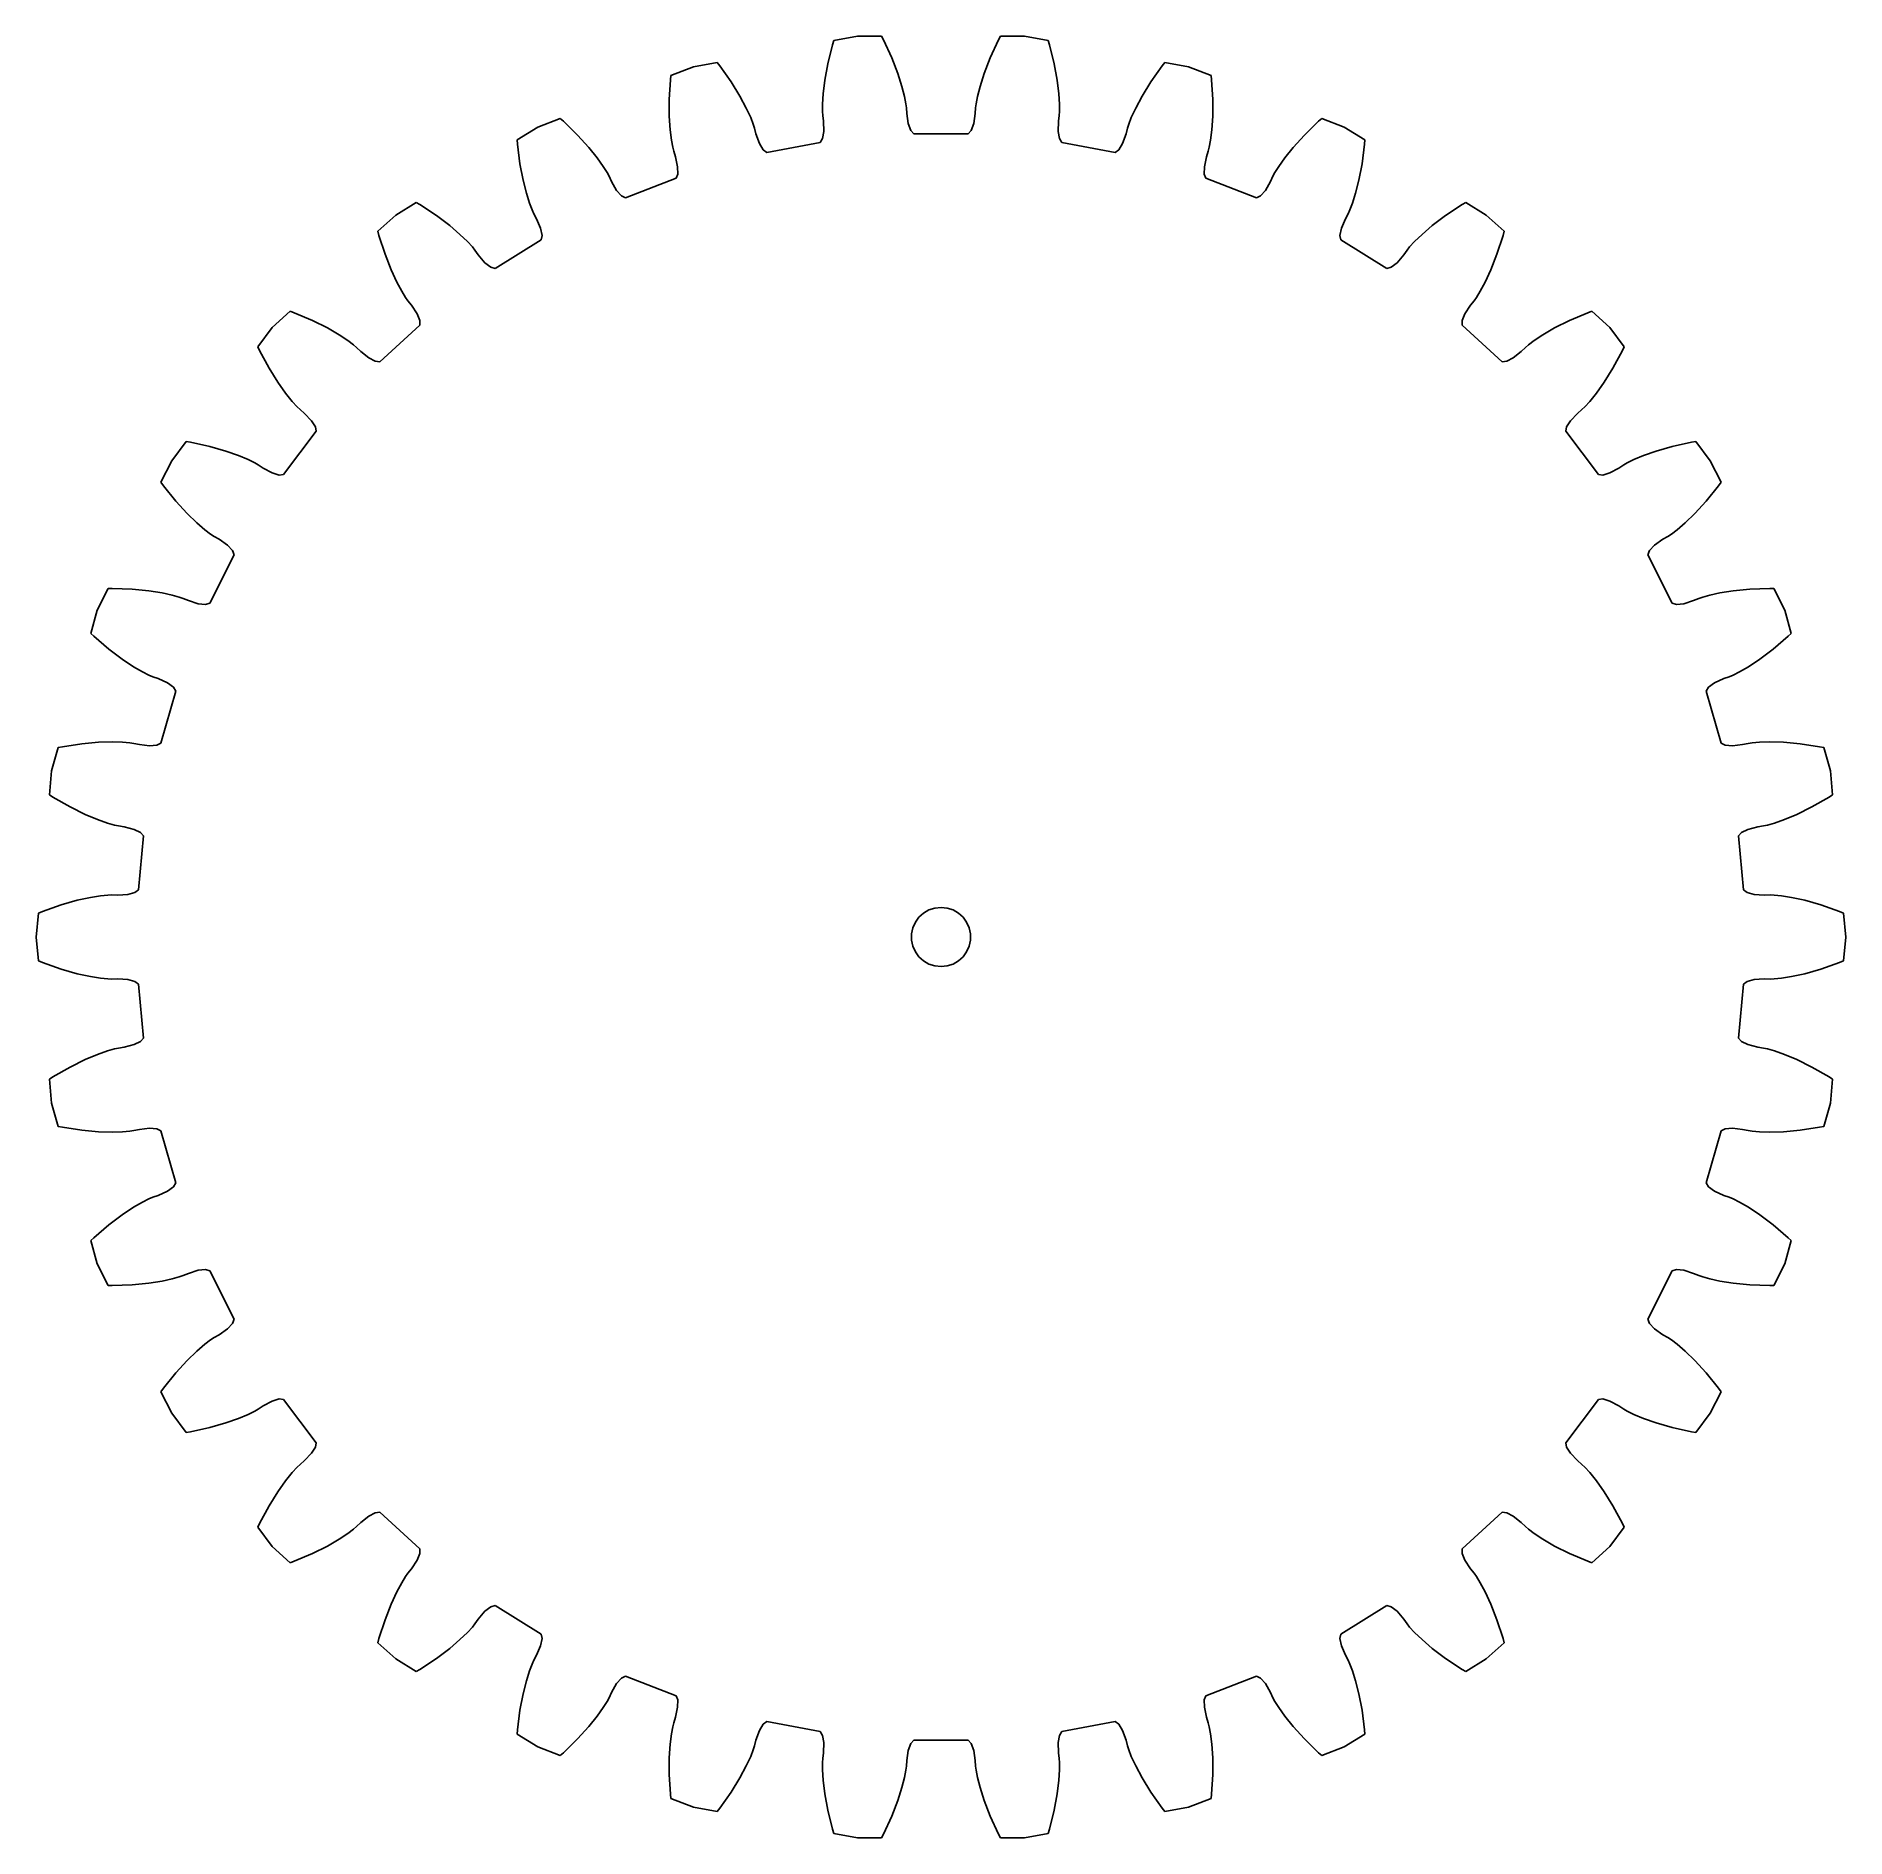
# Model space of a CAD drawing. Header units: metres. Extents: x -45.8 to 45.8, y -45.6 to 45.6.
import ezdxf

# ---------------------------------------------------------------- set-up
doc = ezdxf.new("R2010")
doc.units = ezdxf.units.M

msp = doc.modelspace()

# ---------------------------------------------------------------- linework, layer by layer
for p, q in [((-5.493, 45.211), (-5.737, 44.236)), ((-5.428, 45.417), (-5.493, 45.211)), ((-4.229, 45.641), (-5.428, 45.417)), ((-3.01, 45.641), (-4.229, 45.641)), ((-2.908, 45.451), (-3.01, 45.641)), ((-2.489, 44.537), (-2.908, 45.451)), ((2.908, 45.451), (2.489, 44.537)), ((3.01, 45.641), (2.908, 45.451)), ((4.229, 45.641), (3.01, 45.641)), ((5.428, 45.417), (4.229, 45.641)), ((5.493, 45.211), (5.428, 45.417)), ((5.737, 44.236), (5.493, 45.211)), ((-12.544, 44.087), (-13.681, 43.646)), ((-11.345, 44.311), (-12.544, 44.087)), ((-11.21, 44.142), (-11.345, 44.311)), ((-10.63, 43.321), (-11.21, 44.142)), ((-5.737, 44.236), (-5.892, 43.405)), ((-2.184, 43.748), (-2.489, 44.537)), ((2.489, 44.537), (2.184, 43.748)), ((5.892, 43.405), (5.737, 44.236)), ((11.21, 44.142), (10.63, 43.321)), ((11.345, 44.311), (11.21, 44.142)), ((12.544, 44.087), (11.345, 44.311)), ((13.681, 43.646), (12.544, 44.087)), ((-13.707, 43.432), (-13.768, 42.429)), ((-13.681, 43.646), (-13.707, 43.432)), ((-10.186, 42.602), (-10.63, 43.321)), ((-5.892, 43.405), (-5.975, 42.724)), ((-1.977, 43.094), (-2.184, 43.748)), ((-1.849, 42.583), (-1.977, 43.094)), ((1.977, 43.094), (1.849, 42.583)), ((2.184, 43.748), (1.977, 43.094)), ((5.975, 42.724), (5.892, 43.405)), ((10.63, 43.321), (10.186, 42.602)), ((13.707, 43.432), (13.681, 43.646)), ((13.768, 42.429), (13.707, 43.432)), ((-13.768, 42.429), (-13.767, 41.583)), ((-9.862, 41.997), (-10.186, 42.602)), ((-5.975, 42.724), (-6.007, 42.198)), ((-6.007, 42.198), (-6.007, 41.83)), ((-1.782, 42.222), (-1.849, 42.583)), ((-1.756, 42.015), (-1.782, 42.222)), ((1.782, 42.222), (1.756, 42.015)), ((1.849, 42.583), (1.782, 42.222)), ((6.007, 42.198), (5.975, 42.724)), ((6.007, 41.83), (6.007, 42.198)), ((10.186, 42.602), (9.862, 41.997)), ((13.767, 41.583), (13.768, 42.429)), ((-19.294, 41.472), (-20.431, 41.031)), ((-19.13, 41.331), (-19.294, 41.472)), ((-18.409, 40.631), (-19.13, 41.331)), ((-13.767, 41.583), (-13.724, 40.898)), ((-9.642, 41.518), (-9.862, 41.997)), ((-9.51, 41.176), (-9.642, 41.518)), ((-6.007, 41.83), (-5.994, 41.623)), ((-5.994, 41.623), (-5.958, 41.333)), ((-5.958, 41.333), (-5.943, 40.813)), ((-1.739, 41.724), (-1.756, 42.015)), ((-1.657, 41.21), (-1.739, 41.724)), ((1.739, 41.724), (1.657, 41.21)), ((1.756, 42.015), (1.739, 41.724)), ((5.943, 40.813), (5.958, 41.333)), ((5.958, 41.333), (5.994, 41.623)), ((5.994, 41.623), (6.007, 41.83)), ((9.642, 41.518), (9.51, 41.176)), ((9.862, 41.997), (9.642, 41.518)), ((13.724, 40.898), (13.767, 41.583)), ((19.13, 41.331), (18.409, 40.631)), ((19.294, 41.472), (19.13, 41.331)), ((20.431, 41.031), (19.294, 41.472)), ((-20.431, 41.031), (-21.468, 40.389)), ((-21.468, 40.389), (-21.454, 40.174)), ((-17.84, 40.005), (-18.409, 40.631)), ((-13.724, 40.898), (-13.659, 40.375)), ((-13.659, 40.375), (-13.591, 40.014)), ((-9.447, 40.977), (-9.51, 41.176)), ((-9.376, 40.694), (-9.447, 40.977)), ((-9.201, 40.203), (-9.376, 40.694)), ((-6.005, 40.451), (-6.125, 40.254)), ((-5.943, 40.813), (-6.005, 40.451)), ((-1.53, 40.865), (-1.657, 41.21)), ((-1.376, 40.694), (-1.53, 40.865)), ((1.376, 40.694), (-1.376, 40.694)), ((1.53, 40.865), (1.376, 40.694)), ((1.657, 41.21), (1.53, 40.865)), ((6.005, 40.451), (5.943, 40.813)), ((6.125, 40.254), (6.005, 40.451)), ((9.376, 40.694), (9.201, 40.203)), ((9.447, 40.977), (9.376, 40.694)), ((9.51, 41.176), (9.447, 40.977)), ((13.591, 40.014), (13.659, 40.375)), ((13.659, 40.375), (13.724, 40.898)), ((18.409, 40.631), (17.84, 40.005)), ((21.468, 40.389), (20.431, 41.031)), ((21.454, 40.174), (21.468, 40.389)), ((-21.454, 40.174), (-21.33, 39.176)), ((-17.411, 39.47), (-17.84, 40.005)), ((-17.107, 39.04), (-17.411, 39.47)), ((-13.591, 40.014), (-13.54, 39.813)), ((-13.54, 39.813), (-13.451, 39.534)), ((-13.451, 39.534), (-13.341, 39.026)), ((-9.013, 39.888), (-9.201, 40.203)), ((-8.83, 39.748), (-9.013, 39.888)), ((-6.125, 40.254), (-8.83, 39.748)), ((8.83, 39.748), (6.125, 40.254)), ((9.013, 39.888), (8.83, 39.748)), ((9.201, 40.203), (9.013, 39.888)), ((13.341, 39.026), (13.451, 39.534)), ((13.451, 39.534), (13.54, 39.813)), ((13.54, 39.813), (13.591, 40.014)), ((17.411, 39.47), (17.107, 39.04)), ((17.84, 40.005), (17.411, 39.47)), ((21.33, 39.176), (21.454, 40.174)), ((-21.33, 39.176), (-21.174, 38.345)), ((-16.914, 38.727), (-17.107, 39.04)), ((-16.815, 38.544), (-16.914, 38.727)), ((-16.694, 38.278), (-16.815, 38.544)), ((-13.336, 38.658), (-13.417, 38.443)), ((-13.341, 39.026), (-13.336, 38.658)), ((13.336, 38.658), (13.341, 39.026)), ((13.417, 38.443), (13.336, 38.658)), ((16.815, 38.544), (16.694, 38.278)), ((16.914, 38.727), (16.815, 38.544)), ((17.107, 39.04), (16.914, 38.727)), ((21.174, 38.345), (21.33, 39.176)), ((-21.174, 38.345), (-21.005, 37.68)), ((-21.005, 37.68), (-20.845, 37.178)), ((-16.432, 37.828), (-16.694, 38.278)), ((-16.189, 37.553), (-16.432, 37.828)), ((-13.417, 38.443), (-15.983, 37.449)), ((15.983, 37.449), (13.417, 38.443)), ((16.432, 37.828), (16.189, 37.553)), ((16.694, 38.278), (16.432, 37.828)), ((20.845, 37.178), (21.005, 37.68)), ((21.005, 37.68), (21.174, 38.345)), ((-26.586, 37.22), (-27.623, 36.578)), ((-26.399, 37.112), (-26.586, 37.22)), ((-25.562, 36.556), (-26.399, 37.112)), ((-20.845, 37.178), (-20.712, 36.836)), ((-20.712, 36.836), (-20.625, 36.647)), ((-15.983, 37.449), (-16.189, 37.553)), ((16.189, 37.553), (15.983, 37.449)), ((20.625, 36.647), (20.712, 36.836)), ((20.712, 36.836), (20.845, 37.178)), ((26.399, 37.112), (25.562, 36.556)), ((26.586, 37.22), (26.399, 37.112)), ((27.623, 36.578), (26.586, 37.22)), ((-27.623, 36.578), (-28.524, 35.757)), ((-28.524, 35.757), (-28.471, 35.547)), ((-24.887, 36.046), (-25.562, 36.556)), ((-24.367, 35.599), (-24.887, 36.046)), ((-20.625, 36.647), (-20.486, 36.389)), ((-20.486, 36.389), (-20.285, 35.91)), ((-20.285, 35.91), (-20.212, 35.55)), ((20.212, 35.55), (20.285, 35.91)), ((20.285, 35.91), (20.486, 36.389)), ((20.486, 36.389), (20.625, 36.647)), ((24.887, 36.046), (24.367, 35.599)), ((25.562, 36.556), (24.887, 36.046)), ((28.524, 35.757), (27.623, 36.578)), ((28.471, 35.547), (28.524, 35.757)), ((-28.471, 35.547), (-28.165, 34.59)), ((-23.989, 35.232), (-24.367, 35.599)), ((-23.742, 34.96), (-23.989, 35.232)), ((-23.612, 34.798), (-23.742, 34.96)), ((-20.253, 35.323), (-22.592, 33.874)), ((-20.212, 35.55), (-20.253, 35.323)), ((20.253, 35.323), (20.212, 35.55)), ((22.592, 33.874), (20.253, 35.323)), ((23.742, 34.96), (23.612, 34.798)), ((23.989, 35.232), (23.742, 34.96)), ((24.367, 35.599), (23.989, 35.232)), ((28.165, 34.59), (28.471, 35.547)), ((-28.165, 34.59), (-27.859, 33.802)), ((-23.443, 34.559), (-23.612, 34.798)), ((-23.103, 34.165), (-23.443, 34.559)), ((-22.813, 33.939), (-23.103, 34.165)), ((-22.592, 33.874), (-22.813, 33.939)), ((22.813, 33.939), (22.592, 33.874)), ((23.103, 34.165), (22.813, 33.939)), ((23.443, 34.559), (23.103, 34.165)), ((23.612, 34.798), (23.443, 34.559)), ((27.859, 33.802), (28.165, 34.59)), ((-27.859, 33.802), (-27.571, 33.179)), ((-27.571, 33.179), (-27.322, 32.715)), ((27.322, 32.715), (27.571, 33.179)), ((27.571, 33.179), (27.859, 33.802)), ((-27.322, 32.715), (-27.128, 32.403)), ((-27.128, 32.403), (-27.008, 32.233)), ((-27.008, 32.233), (-26.824, 32.005)), ((26.824, 32.005), (27.008, 32.233)), ((27.008, 32.233), (27.128, 32.403)), ((27.128, 32.403), (27.322, 32.715)), ((-32.973, 31.701), (-33.874, 30.88)), ((-32.769, 31.629), (-32.973, 31.701)), ((-31.844, 31.237), (-32.769, 31.629)), ((-31.087, 30.859), (-31.844, 31.237)), ((-26.824, 32.005), (-26.538, 31.571)), ((-26.538, 31.571), (-26.4, 31.23)), ((-26.4, 31.23), (-26.398, 31)), ((26.398, 31), (26.4, 31.23)), ((26.4, 31.23), (26.538, 31.571)), ((26.538, 31.571), (26.824, 32.005)), ((31.844, 31.237), (31.087, 30.859)), ((32.769, 31.629), (31.844, 31.237)), ((32.973, 31.701), (32.769, 31.629)), ((33.874, 30.88), (32.973, 31.701)), ((-33.874, 30.88), (-34.609, 29.907)), ((-30.493, 30.515), (-31.087, 30.859)), ((-30.054, 30.224), (-30.493, 30.515)), ((-26.398, 31), (-28.432, 29.146)), ((28.432, 29.146), (26.398, 31)), ((30.493, 30.515), (30.054, 30.224)), ((31.087, 30.859), (30.493, 30.515)), ((34.609, 29.907), (33.874, 30.88)), ((-34.609, 29.907), (-34.518, 29.711)), ((-34.518, 29.711), (-34.042, 28.826)), ((-29.761, 30.002), (-30.054, 30.224)), ((-29.604, 29.867), (-29.761, 30.002)), ((-29.394, 29.663), (-29.604, 29.867)), ((-28.988, 29.338), (-29.394, 29.663)), ((-28.661, 29.169), (-28.988, 29.338)), ((28.988, 29.338), (28.661, 29.169)), ((29.394, 29.663), (28.988, 29.338)), ((29.604, 29.867), (29.394, 29.663)), ((29.761, 30.002), (29.604, 29.867)), ((30.054, 30.224), (29.761, 30.002)), ((34.042, 28.826), (34.518, 29.711)), ((34.518, 29.711), (34.609, 29.907)), ((-34.042, 28.826), (-33.596, 28.107)), ((-28.432, 29.146), (-28.661, 29.169)), ((28.661, 29.169), (28.432, 29.146)), ((33.596, 28.107), (34.042, 28.826)), ((-33.596, 28.107), (-33.199, 27.547)), ((-33.199, 27.547), (-32.868, 27.137)), ((32.868, 27.137), (33.199, 27.547)), ((33.199, 27.547), (33.596, 28.107)), ((-32.868, 27.137), (-32.62, 26.866)), ((-32.62, 26.866), (-32.471, 26.722)), ((-32.471, 26.722), (-32.248, 26.532)), ((32.248, 26.532), (32.471, 26.722)), ((32.471, 26.722), (32.62, 26.866)), ((32.62, 26.866), (32.868, 27.137)), ((-32.248, 26.532), (-31.887, 26.157)), ((-31.887, 26.157), (-31.689, 25.847)), ((-31.689, 25.847), (-31.645, 25.621)), ((31.645, 25.621), (31.689, 25.847)), ((31.689, 25.847), (31.887, 26.157)), ((31.887, 26.157), (32.248, 26.532)), ((-38.236, 25.103), (-38.971, 24.13)), ((-38.023, 25.07), (-38.236, 25.103)), ((-37.041, 24.854), (-38.023, 25.07)), ((-36.228, 24.621), (-37.041, 24.854)), ((-31.645, 25.621), (-33.303, 23.426)), ((33.303, 23.426), (31.645, 25.621)), ((37.041, 24.854), (36.228, 24.621)), ((38.023, 25.07), (37.041, 24.854)), ((38.236, 25.103), (38.023, 25.07)), ((38.971, 24.13), (38.236, 25.103)), ((-38.971, 24.13), (-39.515, 23.038)), ((-35.581, 24.393), (-36.228, 24.621)), ((-35.096, 24.187), (-35.581, 24.393)), ((-34.767, 24.023), (-35.096, 24.187)), ((-34.587, 23.918), (-34.767, 24.023)), ((-34.344, 23.757), (-34.587, 23.918)), ((34.587, 23.918), (34.344, 23.757)), ((34.767, 24.023), (34.587, 23.918)), ((35.096, 24.187), (34.767, 24.023)), ((35.581, 24.393), (35.096, 24.187)), ((36.228, 24.621), (35.581, 24.393)), ((39.515, 23.038), (38.971, 24.13)), ((-39.515, 23.038), (-39.39, 22.862)), ((-33.885, 23.512), (-34.344, 23.757)), ((-33.533, 23.406), (-33.885, 23.512)), ((-33.303, 23.426), (-33.533, 23.406)), ((33.533, 23.406), (33.303, 23.426)), ((33.885, 23.512), (33.533, 23.406)), ((34.344, 23.757), (33.885, 23.512)), ((39.39, 22.862), (39.515, 23.038)), ((-39.39, 22.862), (-38.759, 22.08)), ((-38.759, 22.08), (-38.188, 21.455)), ((38.188, 21.455), (38.759, 22.08)), ((38.759, 22.08), (39.39, 22.862)), ((-38.188, 21.455), (-37.695, 20.978)), ((37.695, 20.978), (38.188, 21.455)), ((-37.695, 20.978), (-37.295, 20.636)), ((-37.295, 20.636), (-37.001, 20.415)), ((-37.001, 20.415), (-36.828, 20.3)), ((-36.828, 20.3), (-36.574, 20.154)), ((36.574, 20.154), (36.828, 20.3)), ((36.828, 20.3), (37.001, 20.415)), ((37.001, 20.415), (37.295, 20.636)), ((37.295, 20.636), (37.695, 20.978)), ((-35.814, 19.37), (-37.041, 16.907)), ((-36.574, 20.154), (-36.151, 19.852)), ((-36.151, 19.852), (-35.899, 19.584)), ((-35.899, 19.584), (-35.814, 19.37)), ((35.814, 19.37), (35.899, 19.584)), ((37.041, 16.907), (35.814, 19.37)), ((35.899, 19.584), (36.151, 19.852)), ((36.151, 19.852), (36.574, 20.154)), ((-42.198, 17.65), (-42.741, 16.558)), ((-41.982, 17.656), (-42.198, 17.65)), ((-40.977, 17.624), (-41.982, 17.656)), ((-40.135, 17.545), (-40.977, 17.624)), ((-39.457, 17.439), (-40.135, 17.545)), ((-38.943, 17.326), (-39.457, 17.439)), ((39.457, 17.439), (38.943, 17.326)), ((40.135, 17.545), (39.457, 17.439)), ((40.977, 17.624), (40.135, 17.545)), ((41.982, 17.656), (40.977, 17.624)), ((42.198, 17.65), (41.982, 17.656)), ((42.741, 16.558), (42.198, 17.65)), ((-42.741, 16.558), (-43.075, 15.385)), ((-38.59, 17.225), (-38.943, 17.326)), ((-38.394, 17.156), (-38.59, 17.225)), ((-38.124, 17.041), (-38.394, 17.156)), ((-37.628, 16.885), (-38.124, 17.041)), ((-37.263, 16.846), (-37.628, 16.885)), ((-37.041, 16.907), (-37.263, 16.846)), ((37.263, 16.846), (37.041, 16.907)), ((37.628, 16.885), (37.263, 16.846)), ((38.124, 17.041), (37.628, 16.885)), ((38.394, 17.156), (38.124, 17.041)), ((38.59, 17.225), (38.394, 17.156)), ((38.943, 17.326), (38.59, 17.225)), ((43.075, 15.385), (42.741, 16.558)), ((-43.075, 15.385), (-42.92, 15.235)), ((-42.92, 15.235), (-42.156, 14.582)), ((42.156, 14.582), (42.92, 15.235)), ((42.92, 15.235), (43.075, 15.385)), ((-42.156, 14.582), (-41.48, 14.073)), ((-41.48, 14.073), (-40.908, 13.695)), ((40.908, 13.695), (41.48, 14.073)), ((41.48, 14.073), (42.156, 14.582)), ((-40.908, 13.695), (-40.452, 13.432)), ((-40.452, 13.432), (-40.123, 13.268)), ((-40.123, 13.268), (-39.931, 13.187)), ((-39.931, 13.187), (-39.655, 13.09)), ((-39.655, 13.09), (-39.183, 12.872)), ((-39.183, 12.872), (-38.887, 12.655)), ((38.887, 12.655), (39.183, 12.872)), ((39.183, 12.872), (39.655, 13.09)), ((39.655, 13.09), (39.931, 13.187)), ((39.931, 13.187), (40.123, 13.268)), ((40.123, 13.268), (40.452, 13.432)), ((40.452, 13.432), (40.908, 13.695)), ((-38.764, 12.46), (-39.517, 9.813)), ((-38.887, 12.655), (-38.764, 12.46)), ((38.764, 12.46), (38.887, 12.655)), ((39.517, 9.813), (38.764, 12.46)), ((-44.722, 9.595), (-45.056, 8.422)), ((-44.511, 9.641), (-44.722, 9.595)), ((-43.518, 9.794), (-44.511, 9.641)), ((-42.676, 9.872), (-43.518, 9.794)), ((-41.99, 9.892), (-42.676, 9.872)), ((-41.463, 9.875), (-41.99, 9.892)), ((-41.098, 9.841), (-41.463, 9.875)), ((-40.892, 9.809), (-41.098, 9.841)), ((-40.607, 9.746), (-40.892, 9.809)), ((-40.09, 9.683), (-40.607, 9.746)), ((-39.724, 9.712), (-40.09, 9.683)), ((-39.517, 9.813), (-39.724, 9.712)), ((39.724, 9.712), (39.517, 9.813)), ((40.09, 9.683), (39.724, 9.712)), ((40.607, 9.746), (40.09, 9.683)), ((40.892, 9.809), (40.607, 9.746)), ((41.098, 9.841), (40.892, 9.809)), ((41.463, 9.875), (41.098, 9.841)), ((41.99, 9.892), (41.463, 9.875)), ((42.676, 9.872), (41.99, 9.892)), ((43.518, 9.794), (42.676, 9.872)), ((44.511, 9.641), (43.518, 9.794)), ((44.722, 9.595), (44.511, 9.641)), ((45.056, 8.422), (44.722, 9.595)), ((-45.056, 8.422), (-45.169, 7.208)), ((45.169, 7.208), (45.056, 8.422)), ((-45.169, 7.208), (-44.988, 7.089)), ((-44.988, 7.089), (-44.117, 6.587)), ((-44.117, 6.587), (-43.36, 6.211)), ((43.36, 6.211), (44.117, 6.587)), ((44.117, 6.587), (44.988, 7.089)), ((44.988, 7.089), (45.169, 7.208)), ((-43.36, 6.211), (-42.728, 5.945)), ((-42.728, 5.945), (-42.231, 5.77)), ((-42.231, 5.77), (-41.877, 5.67)), ((-41.877, 5.67), (-41.674, 5.626)), ((-41.674, 5.626), (-41.385, 5.581)), ((-41.385, 5.581), (-40.881, 5.453)), ((40.881, 5.453), (41.385, 5.581)), ((41.385, 5.581), (41.674, 5.626)), ((41.674, 5.626), (41.877, 5.67)), ((41.877, 5.67), (42.231, 5.77)), ((42.231, 5.77), (42.728, 5.945)), ((42.728, 5.945), (43.36, 6.211)), ((-40.881, 5.453), (-40.55, 5.294)), ((-40.393, 5.125), (-40.647, 2.385)), ((-40.55, 5.294), (-40.393, 5.125)), ((40.393, 5.125), (40.55, 5.294)), ((40.647, 2.385), (40.393, 5.125)), ((40.55, 5.294), (40.881, 5.453)), ((-43.763, 1.862), (-44.577, 1.631)), ((-43.093, 2.008), (-43.763, 1.862)), ((-42.572, 2.088), (-43.093, 2.008)), ((-42.206, 2.122), (-42.572, 2.088)), ((-41.998, 2.128), (-42.206, 2.122)), ((-41.706, 2.119), (-41.998, 2.128)), ((-41.187, 2.152), (-41.706, 2.119)), ((-40.832, 2.248), (-41.187, 2.152)), ((-40.647, 2.385), (-40.832, 2.248)), ((40.832, 2.248), (40.647, 2.385)), ((41.187, 2.152), (40.832, 2.248)), ((41.706, 2.119), (41.187, 2.152)), ((41.998, 2.128), (41.706, 2.119)), ((42.206, 2.122), (41.998, 2.128)), ((42.572, 2.088), (42.206, 2.122)), ((43.093, 2.008), (42.572, 2.088)), ((43.763, 1.862), (43.093, 2.008)), ((44.577, 1.631), (43.763, 1.862)), ((-45.724, 1.214), (-45.837, 0)), ((-45.525, 1.298), (-45.724, 1.214)), ((-44.577, 1.631), (-45.525, 1.298)), ((-1.299, 0.75), (-1.115, 1.004)), ((-1.115, 1.004), (-0.882, 1.214)), ((-0.882, 1.214), (-0.61, 1.37)), ((-0.61, 1.37), (-0.312, 1.467)), ((-0.312, 1.467), (0, 1.5)), ((0, 1.5), (0.312, 1.467)), ((0.312, 1.467), (0.61, 1.37)), ((0.61, 1.37), (0.882, 1.214)), ((0.882, 1.214), (1.115, 1.004)), ((1.115, 1.004), (1.299, 0.75)), ((45.525, 1.298), (44.577, 1.631)), ((45.724, 1.214), (45.525, 1.298)), ((45.837, 0), (45.724, 1.214)), ((-1.492, 0.157), (-1.427, 0.464)), ((-1.492, -0.157), (-1.492, 0.157)), ((-1.427, 0.464), (-1.299, 0.75)), ((1.299, 0.75), (1.427, 0.464)), ((1.427, 0.464), (1.492, 0.157)), ((1.492, 0.157), (1.492, -0.157)), ((-45.837, 0), (-45.724, -1.214)), ((-1.427, -0.464), (-1.492, -0.157)), ((-1.299, -0.75), (-1.427, -0.464)), ((-1.115, -1.004), (-1.299, -0.75)), ((1.299, -0.75), (1.115, -1.004)), ((1.427, -0.464), (1.299, -0.75)), ((1.492, -0.157), (1.427, -0.464)), ((45.724, -1.214), (45.837, 0)), ((-45.724, -1.214), (-45.525, -1.298)), ((-45.525, -1.298), (-44.577, -1.631)), ((-44.577, -1.631), (-43.763, -1.862)), ((-0.882, -1.214), (-1.115, -1.004)), ((-0.61, -1.37), (-0.882, -1.214)), ((-0.312, -1.467), (-0.61, -1.37)), ((0, -1.5), (-0.312, -1.467)), ((0.312, -1.467), (0, -1.5)), ((0.61, -1.37), (0.312, -1.467)), ((0.882, -1.214), (0.61, -1.37)), ((1.115, -1.004), (0.882, -1.214)), ((43.763, -1.862), (44.577, -1.631)), ((44.577, -1.631), (45.525, -1.298)), ((45.525, -1.298), (45.724, -1.214)), ((-43.763, -1.862), (-43.093, -2.008)), ((-43.093, -2.008), (-42.572, -2.088)), ((-42.572, -2.088), (-42.206, -2.122)), ((-42.206, -2.122), (-41.998, -2.128)), ((-41.998, -2.128), (-41.706, -2.119)), ((-41.706, -2.119), (-41.187, -2.152)), ((-41.187, -2.152), (-40.832, -2.248)), ((-40.832, -2.248), (-40.647, -2.385)), ((-40.647, -2.385), (-40.393, -5.125)), ((40.393, -5.125), (40.647, -2.385)), ((40.647, -2.385), (40.832, -2.248)), ((40.832, -2.248), (41.187, -2.152)), ((41.187, -2.152), (41.706, -2.119)), ((41.706, -2.119), (41.998, -2.128)), ((41.998, -2.128), (42.206, -2.122)), ((42.206, -2.122), (42.572, -2.088)), ((42.572, -2.088), (43.093, -2.008)), ((43.093, -2.008), (43.763, -1.862)), ((-40.881, -5.453), (-41.385, -5.581)), ((-40.55, -5.294), (-40.881, -5.453)), ((-40.393, -5.125), (-40.55, -5.294)), ((40.55, -5.294), (40.393, -5.125)), ((40.881, -5.453), (40.55, -5.294)), ((41.385, -5.581), (40.881, -5.453)), ((-43.36, -6.211), (-44.117, -6.587)), ((-42.728, -5.945), (-43.36, -6.211)), ((-42.231, -5.77), (-42.728, -5.945)), ((-41.877, -5.67), (-42.231, -5.77)), ((-41.674, -5.626), (-41.877, -5.67)), ((-41.385, -5.581), (-41.674, -5.626)), ((41.674, -5.626), (41.385, -5.581)), ((41.877, -5.67), (41.674, -5.626)), ((42.231, -5.77), (41.877, -5.67)), ((42.728, -5.945), (42.231, -5.77)), ((43.36, -6.211), (42.728, -5.945)), ((44.117, -6.587), (43.36, -6.211)), ((-44.988, -7.089), (-45.169, -7.208)), ((-45.169, -7.208), (-45.056, -8.422)), ((-44.117, -6.587), (-44.988, -7.089)), ((44.988, -7.089), (44.117, -6.587)), ((45.169, -7.208), (44.988, -7.089)), ((45.056, -8.422), (45.169, -7.208)), ((-45.056, -8.422), (-44.722, -9.595)), ((44.722, -9.595), (45.056, -8.422)), ((-44.722, -9.595), (-44.511, -9.641)), ((-44.511, -9.641), (-43.518, -9.794)), ((-43.518, -9.794), (-42.676, -9.872)), ((-42.676, -9.872), (-41.99, -9.892)), ((-41.99, -9.892), (-41.463, -9.875)), ((-41.463, -9.875), (-41.098, -9.841)), ((-41.098, -9.841), (-40.892, -9.809)), ((-40.892, -9.809), (-40.607, -9.746)), ((-40.607, -9.746), (-40.09, -9.683)), ((-40.09, -9.683), (-39.724, -9.712)), ((-39.724, -9.712), (-39.517, -9.813)), ((-39.517, -9.813), (-38.764, -12.46)), ((38.764, -12.46), (39.517, -9.813)), ((39.517, -9.813), (39.724, -9.712)), ((39.724, -9.712), (40.09, -9.683)), ((40.09, -9.683), (40.607, -9.746)), ((40.607, -9.746), (40.892, -9.809)), ((40.892, -9.809), (41.098, -9.841)), ((41.098, -9.841), (41.463, -9.875)), ((41.463, -9.875), (41.99, -9.892)), ((41.99, -9.892), (42.676, -9.872)), ((42.676, -9.872), (43.518, -9.794)), ((43.518, -9.794), (44.511, -9.641)), ((44.511, -9.641), (44.722, -9.595)), ((-38.887, -12.655), (-39.183, -12.872)), ((-38.764, -12.46), (-38.887, -12.655)), ((38.887, -12.655), (38.764, -12.46)), ((39.183, -12.872), (38.887, -12.655)), ((-40.908, -13.695), (-41.48, -14.073)), ((-40.452, -13.432), (-40.908, -13.695)), ((-40.123, -13.268), (-40.452, -13.432)), ((-39.931, -13.187), (-40.123, -13.268)), ((-39.655, -13.09), (-39.931, -13.187)), ((-39.183, -12.872), (-39.655, -13.09)), ((39.655, -13.09), (39.183, -12.872)), ((39.931, -13.187), (39.655, -13.09)), ((40.123, -13.268), (39.931, -13.187)), ((40.452, -13.432), (40.123, -13.268)), ((40.908, -13.695), (40.452, -13.432)), ((41.48, -14.073), (40.908, -13.695)), ((-42.156, -14.582), (-42.92, -15.235)), ((-41.48, -14.073), (-42.156, -14.582)), ((42.156, -14.582), (41.48, -14.073)), ((42.92, -15.235), (42.156, -14.582)), ((-42.92, -15.235), (-43.075, -15.385)), ((-43.075, -15.385), (-42.741, -16.558)), ((42.741, -16.558), (43.075, -15.385)), ((43.075, -15.385), (42.92, -15.235)), ((-42.741, -16.558), (-42.198, -17.65)), ((-39.457, -17.439), (-38.943, -17.326)), ((-38.943, -17.326), (-38.59, -17.225)), ((-38.59, -17.225), (-38.394, -17.156)), ((-38.394, -17.156), (-38.124, -17.041)), ((-38.124, -17.041), (-37.628, -16.885)), ((-37.628, -16.885), (-37.263, -16.846)), ((-37.263, -16.846), (-37.041, -16.907)), ((-37.041, -16.907), (-35.814, -19.37)), ((35.814, -19.37), (37.041, -16.907)), ((37.041, -16.907), (37.263, -16.846)), ((37.263, -16.846), (37.628, -16.885)), ((37.628, -16.885), (38.124, -17.041)), ((38.124, -17.041), (38.394, -17.156)), ((38.394, -17.156), (38.59, -17.225)), ((38.59, -17.225), (38.943, -17.326)), ((38.943, -17.326), (39.457, -17.439)), ((42.198, -17.65), (42.741, -16.558)), ((-42.198, -17.65), (-41.982, -17.656)), ((-41.982, -17.656), (-40.977, -17.624)), ((-40.977, -17.624), (-40.135, -17.545)), ((-40.135, -17.545), (-39.457, -17.439)), ((39.457, -17.439), (40.135, -17.545)), ((40.135, -17.545), (40.977, -17.624)), ((40.977, -17.624), (41.982, -17.656)), ((41.982, -17.656), (42.198, -17.65)), ((-36.574, -20.154), (-36.828, -20.3)), ((-36.151, -19.852), (-36.574, -20.154)), ((-35.899, -19.584), (-36.151, -19.852)), ((-35.814, -19.37), (-35.899, -19.584)), ((35.899, -19.584), (35.814, -19.37)), ((36.151, -19.852), (35.899, -19.584)), ((36.574, -20.154), (36.151, -19.852)), ((36.828, -20.3), (36.574, -20.154)), ((-37.695, -20.978), (-38.188, -21.455)), ((-37.295, -20.636), (-37.695, -20.978)), ((-37.001, -20.415), (-37.295, -20.636)), ((-36.828, -20.3), (-37.001, -20.415)), ((37.001, -20.415), (36.828, -20.3)), ((37.295, -20.636), (37.001, -20.415)), ((37.695, -20.978), (37.295, -20.636)), ((38.188, -21.455), (37.695, -20.978)), ((-38.188, -21.455), (-38.759, -22.08)), ((38.759, -22.08), (38.188, -21.455)), ((-39.39, -22.862), (-39.515, -23.038)), ((-38.759, -22.08), (-39.39, -22.862)), ((39.39, -22.862), (38.759, -22.08)), ((39.515, -23.038), (39.39, -22.862)), ((-39.515, -23.038), (-38.971, -24.13)), ((-34.587, -23.918), (-34.344, -23.757)), ((-34.344, -23.757), (-33.885, -23.512)), ((-33.885, -23.512), (-33.533, -23.406)), ((-33.533, -23.406), (-33.303, -23.426)), ((-33.303, -23.426), (-31.645, -25.621)), ((31.645, -25.621), (33.303, -23.426)), ((33.303, -23.426), (33.533, -23.406)), ((33.533, -23.406), (33.885, -23.512)), ((33.885, -23.512), (34.344, -23.757)), ((34.344, -23.757), (34.587, -23.918)), ((38.971, -24.13), (39.515, -23.038)), ((-38.971, -24.13), (-38.236, -25.103)), ((-37.041, -24.854), (-36.228, -24.621)), ((-36.228, -24.621), (-35.581, -24.393)), ((-35.581, -24.393), (-35.096, -24.187)), ((-35.096, -24.187), (-34.767, -24.023)), ((-34.767, -24.023), (-34.587, -23.918)), ((34.587, -23.918), (34.767, -24.023)), ((34.767, -24.023), (35.096, -24.187)), ((35.096, -24.187), (35.581, -24.393)), ((35.581, -24.393), (36.228, -24.621)), ((36.228, -24.621), (37.041, -24.854)), ((38.236, -25.103), (38.971, -24.13)), ((-38.236, -25.103), (-38.023, -25.07)), ((-38.023, -25.07), (-37.041, -24.854)), ((-31.645, -25.621), (-31.689, -25.847)), ((31.689, -25.847), (31.645, -25.621)), ((37.041, -24.854), (38.023, -25.07)), ((38.023, -25.07), (38.236, -25.103)), ((-32.248, -26.532), (-32.471, -26.722)), ((-31.887, -26.157), (-32.248, -26.532)), ((-31.689, -25.847), (-31.887, -26.157)), ((31.887, -26.157), (31.689, -25.847)), ((32.248, -26.532), (31.887, -26.157)), ((32.471, -26.722), (32.248, -26.532)), ((-32.868, -27.137), (-33.199, -27.547)), ((-32.62, -26.866), (-32.868, -27.137)), ((-32.471, -26.722), (-32.62, -26.866)), ((32.62, -26.866), (32.471, -26.722)), ((32.868, -27.137), (32.62, -26.866)), ((33.199, -27.547), (32.868, -27.137)), ((-33.596, -28.107), (-34.042, -28.826)), ((-33.199, -27.547), (-33.596, -28.107)), ((33.596, -28.107), (33.199, -27.547)), ((34.042, -28.826), (33.596, -28.107)), ((-34.042, -28.826), (-34.518, -29.711)), ((-28.988, -29.338), (-28.661, -29.169)), ((-28.661, -29.169), (-28.432, -29.146)), ((-28.432, -29.146), (-26.398, -31)), ((26.398, -31), (28.432, -29.146)), ((28.432, -29.146), (28.661, -29.169)), ((28.661, -29.169), (28.988, -29.338)), ((34.518, -29.711), (34.042, -28.826)), ((-34.518, -29.711), (-34.609, -29.907)), ((-34.609, -29.907), (-33.874, -30.88)), ((-30.493, -30.515), (-30.054, -30.224)), ((-30.054, -30.224), (-29.761, -30.002)), ((-29.761, -30.002), (-29.604, -29.867)), ((-29.604, -29.867), (-29.394, -29.663)), ((-29.394, -29.663), (-28.988, -29.338)), ((28.988, -29.338), (29.394, -29.663)), ((29.394, -29.663), (29.604, -29.867)), ((29.604, -29.867), (29.761, -30.002)), ((29.761, -30.002), (30.054, -30.224)), ((30.054, -30.224), (30.493, -30.515)), ((33.874, -30.88), (34.609, -29.907)), ((34.609, -29.907), (34.518, -29.711)), ((-33.874, -30.88), (-32.973, -31.701)), ((-31.844, -31.237), (-31.087, -30.859)), ((-31.087, -30.859), (-30.493, -30.515)), ((-26.398, -31), (-26.4, -31.23)), ((26.4, -31.23), (26.398, -31)), ((30.493, -30.515), (31.087, -30.859)), ((31.087, -30.859), (31.844, -31.237)), ((32.973, -31.701), (33.874, -30.88)), ((-32.973, -31.701), (-32.769, -31.629)), ((-32.769, -31.629), (-31.844, -31.237)), ((-26.824, -32.005), (-27.008, -32.233)), ((-26.538, -31.571), (-26.824, -32.005)), ((-26.4, -31.23), (-26.538, -31.571)), ((26.538, -31.571), (26.4, -31.23)), ((26.824, -32.005), (26.538, -31.571)), ((27.008, -32.233), (26.824, -32.005)), ((31.844, -31.237), (32.769, -31.629)), ((32.769, -31.629), (32.973, -31.701)), ((-27.322, -32.715), (-27.571, -33.179)), ((-27.128, -32.403), (-27.322, -32.715)), ((-27.008, -32.233), (-27.128, -32.403)), ((27.128, -32.403), (27.008, -32.233)), ((27.322, -32.715), (27.128, -32.403)), ((27.571, -33.179), (27.322, -32.715)), ((-27.859, -33.802), (-28.165, -34.59)), ((-27.571, -33.179), (-27.859, -33.802)), ((-22.813, -33.939), (-22.592, -33.874)), ((-22.592, -33.874), (-20.253, -35.323)), ((20.253, -35.323), (22.592, -33.874)), ((22.592, -33.874), (22.813, -33.939)), ((27.859, -33.802), (27.571, -33.179)), ((28.165, -34.59), (27.859, -33.802)), ((-28.165, -34.59), (-28.471, -35.547)), ((-23.742, -34.96), (-23.612, -34.798)), ((-23.612, -34.798), (-23.443, -34.559)), ((-23.443, -34.559), (-23.103, -34.165)), ((-23.103, -34.165), (-22.813, -33.939)), ((22.813, -33.939), (23.103, -34.165)), ((23.103, -34.165), (23.443, -34.559)), ((23.443, -34.559), (23.612, -34.798)), ((23.612, -34.798), (23.742, -34.96)), ((28.471, -35.547), (28.165, -34.59)), ((-28.471, -35.547), (-28.524, -35.757)), ((-24.887, -36.046), (-24.367, -35.599)), ((-24.367, -35.599), (-23.989, -35.232)), ((-23.989, -35.232), (-23.742, -34.96)), ((-20.212, -35.55), (-20.285, -35.91)), ((-20.253, -35.323), (-20.212, -35.55)), ((20.212, -35.55), (20.253, -35.323)), ((20.285, -35.91), (20.212, -35.55)), ((23.742, -34.96), (23.989, -35.232)), ((23.989, -35.232), (24.367, -35.599)), ((24.367, -35.599), (24.887, -36.046)), ((28.524, -35.757), (28.471, -35.547)), ((-28.524, -35.757), (-27.623, -36.578)), ((-27.623, -36.578), (-26.586, -37.22)), ((-26.399, -37.112), (-25.562, -36.556)), ((-25.562, -36.556), (-24.887, -36.046)), ((-20.625, -36.647), (-20.712, -36.836)), ((-20.486, -36.389), (-20.625, -36.647)), ((-20.285, -35.91), (-20.486, -36.389)), ((20.486, -36.389), (20.285, -35.91)), ((20.625, -36.647), (20.486, -36.389)), ((20.712, -36.836), (20.625, -36.647)), ((24.887, -36.046), (25.562, -36.556)), ((25.562, -36.556), (26.399, -37.112)), ((26.586, -37.22), (27.623, -36.578)), ((27.623, -36.578), (28.524, -35.757)), ((-26.586, -37.22), (-26.399, -37.112)), ((-20.845, -37.178), (-21.005, -37.68)), ((-20.712, -36.836), (-20.845, -37.178)), ((-16.432, -37.828), (-16.189, -37.553)), ((-16.189, -37.553), (-15.983, -37.449)), ((-15.983, -37.449), (-13.417, -38.443)), ((13.417, -38.443), (15.983, -37.449)), ((15.983, -37.449), (16.189, -37.553)), ((16.189, -37.553), (16.432, -37.828)), ((20.845, -37.178), (20.712, -36.836)), ((21.005, -37.68), (20.845, -37.178)), ((26.399, -37.112), (26.586, -37.22)), ((-21.174, -38.345), (-21.33, -39.176)), ((-21.005, -37.68), (-21.174, -38.345)), ((-16.815, -38.544), (-16.694, -38.278)), ((-16.694, -38.278), (-16.432, -37.828)), ((-13.417, -38.443), (-13.336, -38.658)), ((13.336, -38.658), (13.417, -38.443)), ((16.432, -37.828), (16.694, -38.278)), ((16.694, -38.278), (16.815, -38.544)), ((21.174, -38.345), (21.005, -37.68)), ((21.33, -39.176), (21.174, -38.345)), ((-21.33, -39.176), (-21.454, -40.174)), ((-17.411, -39.47), (-17.107, -39.04)), ((-17.107, -39.04), (-16.914, -38.727)), ((-16.914, -38.727), (-16.815, -38.544)), ((-13.341, -39.026), (-13.451, -39.534)), ((-13.336, -38.658), (-13.341, -39.026)), ((13.341, -39.026), (13.336, -38.658)), ((13.451, -39.534), (13.341, -39.026)), ((16.815, -38.544), (16.914, -38.727)), ((16.914, -38.727), (17.107, -39.04)), ((17.107, -39.04), (17.411, -39.47)), ((21.454, -40.174), (21.33, -39.176)), ((-21.454, -40.174), (-21.468, -40.389)), ((-18.409, -40.631), (-17.84, -40.005)), ((-17.84, -40.005), (-17.411, -39.47)), ((-13.591, -40.014), (-13.659, -40.375)), ((-13.54, -39.813), (-13.591, -40.014)), ((-13.451, -39.534), (-13.54, -39.813)), ((-9.376, -40.694), (-9.201, -40.203)), ((-9.201, -40.203), (-9.013, -39.888)), ((-9.013, -39.888), (-8.83, -39.748)), ((-8.83, -39.748), (-6.125, -40.254)), ((-6.125, -40.254), (-6.005, -40.451)), ((6.005, -40.451), (6.125, -40.254)), ((6.125, -40.254), (8.83, -39.748)), ((8.83, -39.748), (9.013, -39.888)), ((9.013, -39.888), (9.201, -40.203)), ((9.201, -40.203), (9.376, -40.694)), ((13.54, -39.813), (13.451, -39.534)), ((13.591, -40.014), (13.54, -39.813)), ((13.659, -40.375), (13.591, -40.014)), ((17.411, -39.47), (17.84, -40.005)), ((17.84, -40.005), (18.409, -40.631)), ((21.468, -40.389), (21.454, -40.174)), ((-21.468, -40.389), (-20.431, -41.031)), ((-20.431, -41.031), (-19.294, -41.472)), ((-19.13, -41.331), (-18.409, -40.631)), ((-13.724, -40.898), (-13.767, -41.583)), ((-13.659, -40.375), (-13.724, -40.898)), ((-9.642, -41.518), (-9.51, -41.176)), ((-9.51, -41.176), (-9.447, -40.977)), ((-9.447, -40.977), (-9.376, -40.694)), ((-6.005, -40.451), (-5.943, -40.813)), ((-5.943, -40.813), (-5.958, -41.333)), ((-1.739, -41.724), (-1.657, -41.21)), ((-1.657, -41.21), (-1.53, -40.865)), ((-1.53, -40.865), (-1.376, -40.694)), ((-1.376, -40.694), (1.376, -40.694)), ((1.376, -40.694), (1.53, -40.865)), ((1.53, -40.865), (1.657, -41.21)), ((1.657, -41.21), (1.739, -41.724)), ((5.943, -40.813), (6.005, -40.451)), ((5.958, -41.333), (5.943, -40.813)), ((9.376, -40.694), (9.447, -40.977)), ((9.447, -40.977), (9.51, -41.176)), ((9.51, -41.176), (9.642, -41.518)), ((13.724, -40.898), (13.659, -40.375)), ((13.767, -41.583), (13.724, -40.898)), ((18.409, -40.631), (19.13, -41.331)), ((19.294, -41.472), (20.431, -41.031)), ((20.431, -41.031), (21.468, -40.389)), ((-19.294, -41.472), (-19.13, -41.331)), ((-13.767, -41.583), (-13.768, -42.429)), ((-10.186, -42.602), (-9.862, -41.997)), ((-9.862, -41.997), (-9.642, -41.518)), ((-5.994, -41.623), (-6.007, -41.83)), ((-6.007, -41.83), (-6.007, -42.198)), ((-5.958, -41.333), (-5.994, -41.623)), ((-1.782, -42.222), (-1.756, -42.015)), ((-1.756, -42.015), (-1.739, -41.724)), ((1.739, -41.724), (1.756, -42.015)), ((1.756, -42.015), (1.782, -42.222)), ((5.994, -41.623), (5.958, -41.333)), ((6.007, -41.83), (5.994, -41.623)), ((6.007, -42.198), (6.007, -41.83)), ((9.642, -41.518), (9.862, -41.997)), ((9.862, -41.997), (10.186, -42.602)), ((13.768, -42.429), (13.767, -41.583)), ((19.13, -41.331), (19.294, -41.472)), ((-13.768, -42.429), (-13.707, -43.432)), ((-10.63, -43.321), (-10.186, -42.602)), ((-6.007, -42.198), (-5.975, -42.724)), ((-5.975, -42.724), (-5.892, -43.405)), ((-1.977, -43.094), (-1.849, -42.583)), ((-1.849, -42.583), (-1.782, -42.222)), ((1.782, -42.222), (1.849, -42.583)), ((1.849, -42.583), (1.977, -43.094)), ((5.892, -43.405), (5.975, -42.724)), ((5.975, -42.724), (6.007, -42.198)), ((10.186, -42.602), (10.63, -43.321)), ((13.707, -43.432), (13.768, -42.429)), ((-13.707, -43.432), (-13.681, -43.646)), ((-13.681, -43.646), (-12.544, -44.087)), ((-11.21, -44.142), (-10.63, -43.321)), ((-5.892, -43.405), (-5.737, -44.236)), ((-2.489, -44.537), (-2.184, -43.748)), ((-2.184, -43.748), (-1.977, -43.094)), ((1.977, -43.094), (2.184, -43.748)), ((2.184, -43.748), (2.489, -44.537)), ((5.737, -44.236), (5.892, -43.405)), ((10.63, -43.321), (11.21, -44.142)), ((12.544, -44.087), (13.681, -43.646)), ((13.681, -43.646), (13.707, -43.432)), ((-12.544, -44.087), (-11.345, -44.311)), ((-11.345, -44.311), (-11.21, -44.142)), ((-5.737, -44.236), (-5.493, -45.211)), ((-2.908, -45.451), (-2.489, -44.537)), ((2.489, -44.537), (2.908, -45.451)), ((5.493, -45.211), (5.737, -44.236)), ((11.21, -44.142), (11.345, -44.311)), ((11.345, -44.311), (12.544, -44.087)), ((-5.493, -45.211), (-5.428, -45.417)), ((-5.428, -45.417), (-4.229, -45.641)), ((-4.229, -45.641), (-3.01, -45.641)), ((-3.01, -45.641), (-2.908, -45.451)), ((2.908, -45.451), (3.01, -45.641)), ((3.01, -45.641), (4.229, -45.641)), ((4.229, -45.641), (5.428, -45.417)), ((5.428, -45.417), (5.493, -45.211))]:
    msp.add_line(p, q)

doc.saveas('drawing.dxf')
